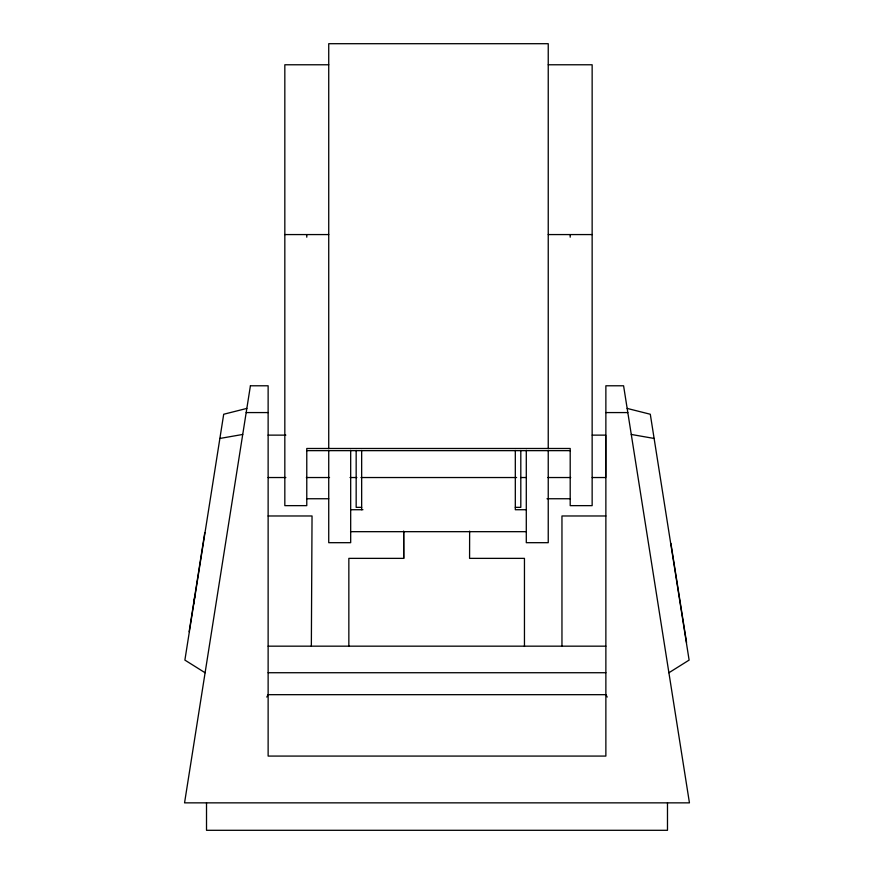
<?xml version="1.0" encoding="UTF-8"?>
<svg xmlns="http://www.w3.org/2000/svg" width="874" height="874" viewBox="0 0 874 874"><rect width="100%" height="100%" fill="white"/><g stroke="black" fill="none" stroke-linecap="round" stroke-linejoin="round"><path stroke-width="1.31" d="M469.633 531.119L469.578 558.366L524.455 558.366L524.455 646.454M311.352 646.17L312.04 515.977L268.132 515.977M189.134 631.738L204.778 532.637M193.744 603.956L195 594.593M266.788 697.059L268.132 694.677L605.868 694.677L607.201 697.037M668.894 672.761L689.116 660.089L650.3 414.254L627.161 408.42M246.839 408.42L223.7 414.254L184.884 660.089L205.106 672.761M219.877 438.453L242.732 434.454M328.733 64.774L284.826 64.774L284.826 505.642L306.774 505.642L306.774 448.482L570.198 448.482L570.198 505.642L592.146 505.642L592.146 64.774L548.238 64.774M284.826 234.571L328.733 234.571M548.238 234.571L592.146 234.571M246.184 412.572L268.132 412.572M605.868 412.572L627.816 412.572M268.1 435.132L285.853 435.132M592.222 435.132L605.671 435.132L605.671 477.532L592.222 477.532M306.774 450.645L570.198 450.645M268.1 477.532L285.853 477.532M306.337 477.532L329.542 477.532M350.026 477.532L356.854 477.532M360.951 477.532L516.6 477.532M520.696 477.532L526.159 477.532M547.878 477.532L570.722 477.532M306.774 498.748L328.733 498.748M546.993 498.748L570.198 498.748M361.661 507.346L356.166 507.346L356.166 450.471M515.31 507.346L520.806 507.346L520.806 450.471M350.682 509.728L362.928 509.728M526.29 509.728L515.31 509.728L515.31 450.471M605.868 515.977L561.96 515.977L561.96 646.17M350.54 531.676L526.432 531.676M403.679 531.468L403.722 558.366L348.846 558.366L348.846 646.454M268.132 646.17L605.868 646.17M268.132 672.729L605.868 672.729M631.268 434.454L654.123 438.453M670.926 543.431L686.571 642.532M403.668 531.119L403.722 558.366M667.485 802.856L667.485 830.3L206.515 830.3L206.515 802.856M570.198 234.571L570.198 237.182M548.238 448.482L548.238 43.7L328.733 43.7L328.733 448.482M548.238 450.307L548.238 542.688L526.29 542.688L526.29 450.307M361.661 450.471L361.661 509.728M350.682 450.307L350.682 542.688L328.733 542.688L328.733 450.307M306.774 234.571L306.774 237.182M250.412 385.784L184.556 802.856L689.444 802.856L623.588 385.784L605.868 385.784L605.868 756.076L268.132 756.076L268.132 385.784L250.412 385.784"/></g></svg>
